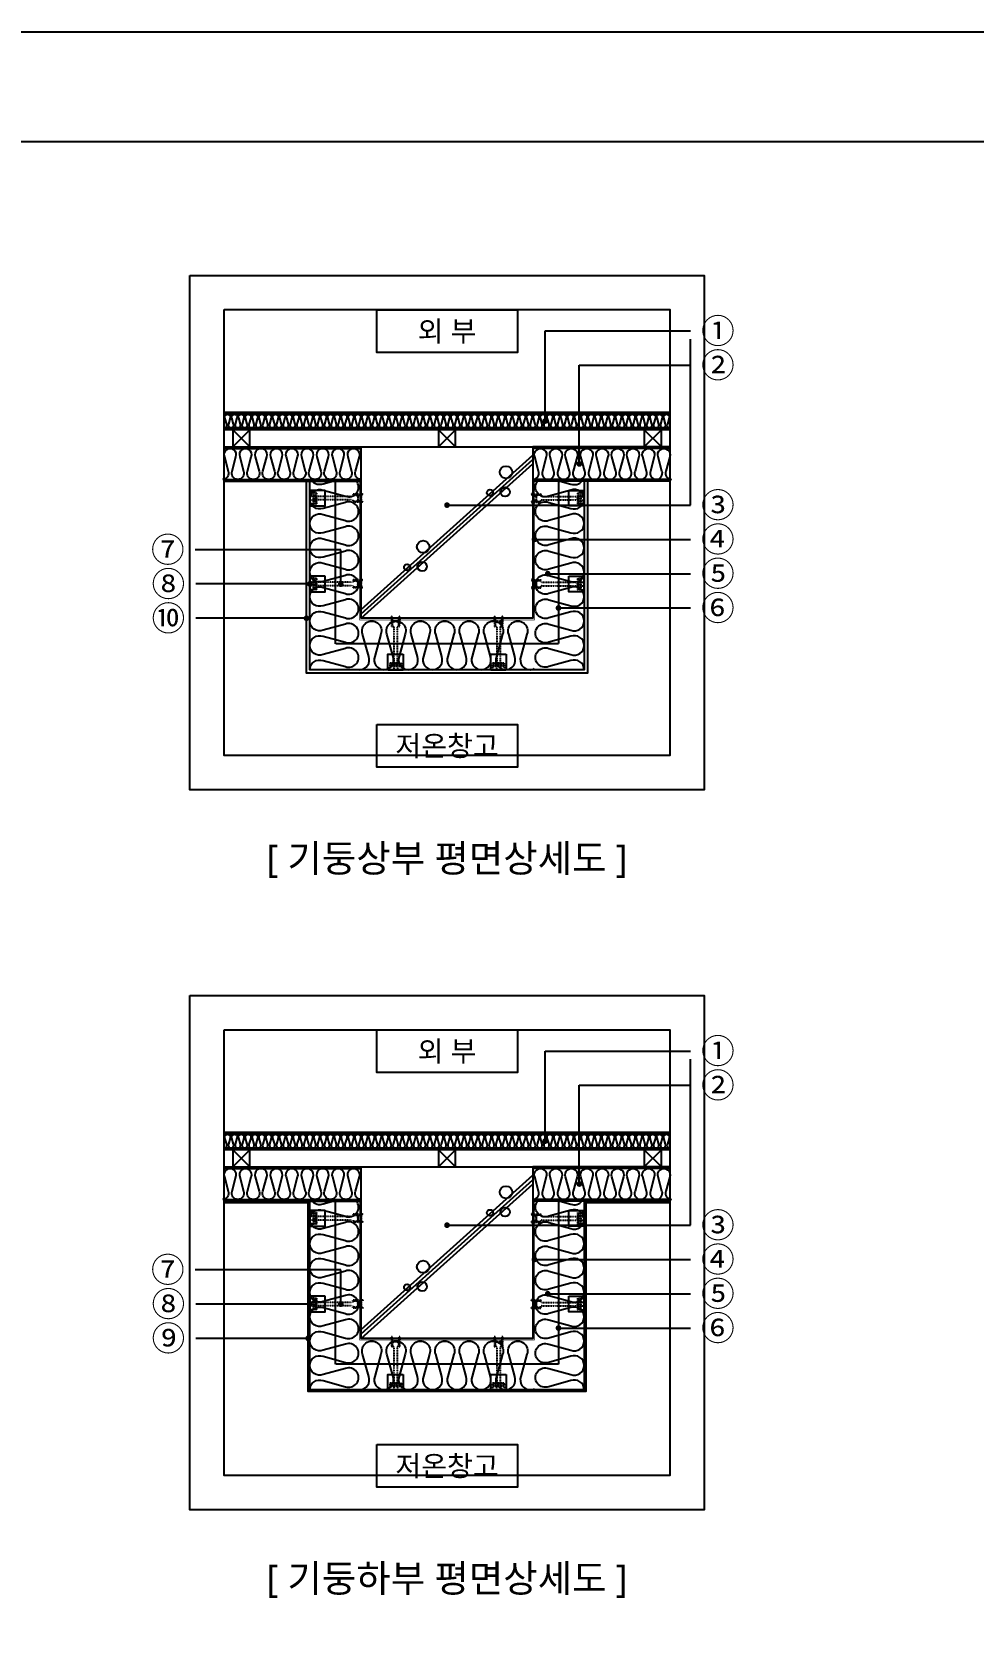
# Model space of a CAD drawing. Header units: millimetres. Extents: x 1008970 to 1091919, y 939088 to 948574.
# Drawn here: x 1079633 to 1082118, y 943494 to 947709 of the extents above; entities that cross this region are included whole.
import ezdxf
from ezdxf.enums import TextEntityAlignment as Align

# ---------------------------------------------------------------- set-up
doc = ezdxf.new("R2010")
doc.units = ezdxf.units.MM
doc.header["$LTSCALE"] = 5
doc.header["$MEASUREMENT"] = 0
doc.linetypes.add('HIDDEN', pattern=[0.375, 0.25, -0.125])
doc.linetypes.add('JIS_02_0.7', pattern=[1.35, 0.75, -0.6])
doc.layers.get('0').update_dxf_attribs({"linetype": 'CONTINUOUS'})
doc.layers.get('Defpoints').update_dxf_attribs({"color": 153, "linetype": 'CONTINUOUS'})
for name, color, linetype in [('0612_ACL WALL', 4, 'CONTINUOUS'), ('5TXT', 7, 'CONTINUOUS'), ('AA-AXIS-DIM7', 7, 'CONTINUOUS'), ('CON', 2, 'CONTINUOUS'), ('conc', 2, 'CONTINUOUS'), ('FIN', 5, 'CONTINUOUS'), ('HATCH', 9, 'CONTINUOUS'), ('TEXT', 7, 'CONTINUOUS'), ('WALL3', 3, 'CONTINUOUS'), ('단열재', 11, 'CONTINUOUS'), ('볼트', 253, 'JIS_02_0.7')]:
    doc.layers.add(name, color=color, linetype=linetype)
doc.styles.add('MG', font='malgun.ttf')
doc.styles.add('맑은고딕', font='malgun.ttf')
doc.styles.add('한글', font='malgun.ttf')
doc.dimstyles.new('DIM_5', dxfattribs={"dimscale": 5, "dimtxt": 3, "dimasz": 1, "dimexe": 2, "dimexo": 2, "dimgap": 1, "dimtad": 1, "dimdec": 0, "dimzin": 0, "dimdsep": 46, "dimtxsty": 'MG', "dimblk1": 'DIMDOT', "dimblk2": 'DIMDOT', "dimsah": 1, "dimcen": 0.09, "dimdle": 2, "dimclrd": 7, "dimclre": 7, "dimclrt": 3, "dimadec": 0, "dimazin": 0, "dimtfac": 1, "dimtdec": 0, "dimtix": 1, "dimtmove": 2, "dimatfit": 3, "dimldrblk": 'DIMDOT', "dimfxl": 2, "dimtolj": 1, "dimtzin": 0, "dimarcsym": 0})

# ---------------------------------------------------------------- blocks, each defined once
blk = doc.blocks.new('zw$8367')
blk.add_line((1287, 5), (1287, 369))
blk.add_lwpolyline([(913, 374), (1287, 374), (1287, 0), (913, 0)], close=True)
at = {"layer": '볼트'}
for p, q in [((16, 292), (121, 284)), ((16, 268), (235, 268)), ((16, 106), (235, 106)), ((16, 82), (121, 90)), ((40, 243), (40, 131)), ((121, 284), (235, 284)), ((121, 203), (121, 171)), ((121, 90), (235, 90)), ((186, 106), (235, 106)), ((261, 228), (1125, 228)), ((261, 146), (1125, 146)), ((1125, 321), (1125, 53)), ((1125, 236), (1206, 236)), ((1125, 146), (1125, 228)), ((1125, 138), (1206, 138)), ((1133, 329), (1279, 329)), ((1133, 45), (1279, 45)), ((1141, 329), (1141, 45)), ((1157, 329), (1157, 45)), ((1173, 329), (1173, 45)), ((1190, 329), (1190, 45)), ((1206, 329), (1206, 45)), ((1206, 232), (1279, 232)), ((1206, 142), (1279, 142)), ((1287, 321), (1287, 240)), ((1287, 134), (1287, 53))]:
    blk.add_line(p, q, dxfattribs=at)
for centre, radius, start, end in [((16, 276), 16.2, 90, 165.5225), ((16, 284), 16.2, 194.4775, 270), ((16, 90), 16.2, 90, 165.5225), ((16, 98), 16.2, 194.4775, 270), ((64, 243), 24.3, 78.463, 180), ((64, 131), 24.3, 180, 281.537), ((56, 203), 64.9, 0, 78.463), ((56, 171), 64.9, 281.537, 0), ((186, 203), 64.9, 33.0557, 180), ((186, 171), 64.9, 180, 326.9443), ((235, 276), 8.11, 0, 90), ((235, 276), 8.11, 270, 0), ((235, 98), 8.11, 0, 90), ((235, 98), 8.11, 270, 0), ((261, 252), 24.3, 213.0557, 270), ((261, 122), 24.3, 90, 146.9443), ((1133, 321), 8.11, 90, 180), ((1133, 53), 8.11, 180, 270), ((1279, 321), 8.11, 0, 90), ((1279, 240), 8.11, 270, 0), ((1279, 134), 8.11, 0, 90), ((1279, 53), 8.11, 270, 0)]:
    blk.add_arc(centre, radius, start, end, dxfattribs=at)
blk = doc.blocks.new('DIMDOT')
at = {"linetype": 'Continuous'}
blk.add_line((-2, 0), (2, 0), dxfattribs=at)
for radius in [0.5, 0.25]:
    blk.add_circle((0, 0), radius, dxfattribs=at)

msp = doc.modelspace()

# ---------------------------------------------------------------- linework, layer by layer
for points in [[(1090336.528, 939179.201), (1076464.794, 939179.201), (1076464.794, 947708.687), (1090336.528, 947708.687)], [(1080542.991, 946974.557), (1080914.466, 946974.557), (1080914.466, 946862.077), (1080542.991, 946862.077)], [(1080542.991, 945879.646), (1080914.466, 945879.646), (1080914.466, 945767.166), (1080542.991, 945767.166)], [(1080542.991, 945073.079), (1080914.466, 945073.079), (1080914.466, 944960.599), (1080542.991, 944960.599)], [(1080542.991, 943978.169), (1080914.466, 943978.169), (1080914.466, 943865.688), (1080542.991, 943865.688)]]:
    msp.add_lwpolyline(points, close=True)
at = {"color": 6, "const_width": 1.811}
for points in [[(1080959.622, 946522.527), (1080959.622, 946155.813), (1080497.835, 946155.813), (1080497.835, 946522.527)], [(1080959.622, 944621.049), (1080959.622, 944254.336), (1080497.835, 944254.336), (1080497.835, 944621.049)]]:
    msp.add_lwpolyline(points, dxfattribs=at)
at = {"layer": '0612_ACL WALL', "linetype": 'ByBlock'}
for p, q in [((1081317.281, 946703.62), (1080140.176, 946703.62)), ((1081317.281, 946699.093), (1080140.176, 946699.093)), ((1081317.281, 946662.874), (1080140.176, 946662.874)), ((1081317.281, 946658.347), (1080140.176, 946658.347)), ((1080140.176, 946613.074), (1080502.362, 946613.074)), ((1080140.176, 946608.546), (1080502.362, 946608.546)), ((1081317.281, 946613.074), (1080955.095, 946613.074)), ((1081317.281, 946608.546), (1080955.095, 946608.546)), ((1080140.176, 946527.054), (1080502.362, 946527.054)), ((1080140.176, 946522.527), (1080502.362, 946522.527)), ((1081317.281, 946527.054), (1080955.095, 946527.054)), ((1081317.281, 946522.527), (1080955.095, 946522.527)), ((1081317.281, 944802.142), (1080140.176, 944802.142)), ((1081317.281, 944797.615), (1080140.176, 944797.615)), ((1081317.281, 944761.396), (1080140.176, 944761.396)), ((1081317.281, 944756.869), (1080140.176, 944756.869)), ((1080140.176, 944711.596), (1080502.362, 944711.596)), ((1080140.176, 944707.068), (1080502.362, 944707.068)), ((1081317.281, 944711.596), (1080955.095, 944711.596)), ((1081317.281, 944707.068), (1080955.095, 944707.068)), ((1080140.176, 944625.576), (1080502.362, 944625.576)), ((1080140.176, 944621.049), (1080502.362, 944621.049)), ((1081317.281, 944625.576), (1080955.095, 944625.576)), ((1081317.281, 944621.049), (1080955.095, 944621.049))]:
    msp.add_line(p, q, dxfattribs=at)
at = {"layer": '5TXT'}
msp.add_line((1076464.794, 947418.938), (1090336.528, 947418.938), dxfattribs=at)
at = {"layer": 'CON', "ltscale": 5}
for points in [[(1080502.362, 946613.074), (1080955.095, 946613.074), (1080955.095, 946160.341), (1080502.362, 946160.341)], [(1080502.362, 944711.596), (1080955.095, 944711.596), (1080955.095, 944258.863), (1080502.362, 944258.863)]]:
    msp.add_lwpolyline(points, close=True, dxfattribs=at)
at = {"layer": 'conc', "color": 3}
for p, q in [((1080208.086, 946658.347), (1080162.813, 946613.074)), ((1080162.813, 946658.347), (1080208.086, 946613.074)), ((1080751.365, 946658.347), (1080706.092, 946613.074)), ((1080706.092, 946658.347), (1080751.365, 946613.074)), ((1081294.645, 946658.347), (1081249.371, 946613.074)), ((1081249.371, 946658.347), (1081294.645, 946613.074)), ((1080208.086, 944756.869), (1080162.813, 944711.596)), ((1080162.813, 944756.869), (1080208.086, 944711.596)), ((1080751.365, 944756.869), (1080706.092, 944711.596)), ((1080706.092, 944756.869), (1080751.365, 944711.596)), ((1081294.645, 944756.869), (1081249.371, 944711.596)), ((1081249.371, 944756.869), (1081294.645, 944711.596))]:
    msp.add_line(p, q, dxfattribs=at)
for points in [[(1080162.813, 946658.347), (1080162.813, 946613.074), (1080208.086, 946613.074), (1080208.086, 946658.347)], [(1080706.092, 946658.347), (1080706.092, 946613.074), (1080751.365, 946613.074), (1080751.365, 946658.347)], [(1081249.371, 946658.347), (1081249.371, 946613.074), (1081294.645, 946613.074), (1081294.645, 946658.347)], [(1080162.813, 944756.869), (1080162.813, 944711.596), (1080208.086, 944711.596), (1080208.086, 944756.869)], [(1080706.092, 944756.869), (1080706.092, 944711.596), (1080751.365, 944711.596), (1080751.365, 944756.869)], [(1081249.371, 944756.869), (1081249.371, 944711.596), (1081294.645, 944711.596), (1081294.645, 944756.869)]]:
    msp.add_lwpolyline(points, close=True, dxfattribs=at)
at = {"layer": 'Defpoints'}
for p, q in [((1081371.609, 946459.148), (1081371.609, 946897.163)), ((1081317.281, 946703.62), (1080140.176, 946703.62)), ((1081371.609, 944557.67), (1081371.609, 944995.685)), ((1081317.281, 944802.142), (1080140.176, 944802.142))]:
    msp.add_line(p, q, dxfattribs=at)
at = {"layer": 'Defpoints', "color": 139}
for points in [[(1080049.629, 947065.806), (1081407.828, 947065.806), (1081407.828, 945707.608), (1080049.629, 945707.608)], [(1080140.176, 946975.26), (1081317.281, 946975.26), (1081317.281, 945798.154), (1080140.176, 945798.154)], [(1080049.629, 945164.329), (1081407.828, 945164.329), (1081407.828, 943806.13), (1080049.629, 943806.13)], [(1080140.176, 945073.782), (1081317.281, 945073.782), (1081317.281, 943896.677), (1080140.176, 943896.677)]]:
    msp.add_lwpolyline(points, close=True, dxfattribs=at)
at = {"layer": 'FIN'}
msp.add_lwpolyline([(1081099.97, 946522.527), (1081099.97, 946015.466), (1080357.488, 946015.466), (1080357.488, 946522.527)], dxfattribs=at)
at = {"layer": 'HATCH'}
for p, q in [((1080502.362, 946183.39), (1080955.095, 946590.85)), ((1080502.362, 946171.865), (1080955.095, 946579.325)), ((1080502.362, 946160.341), (1080955.095, 946567.8)), ((1080502.362, 944281.912), (1080955.095, 944689.372)), ((1080502.362, 944270.388), (1080955.095, 944677.847)), ((1080502.362, 944258.863), (1080955.095, 944666.322))]:
    msp.add_line(p, q, dxfattribs=at)
for centre, radius in [((1080884.488, 946546.072), 16.298), ((1080842.05, 946491.833), 8.149), ((1080882.039, 946493.872), 12.224), ((1080665.77, 946349.226), 16.298), ((1080623.332, 946294.986), 8.149), ((1080663.321, 946297.026), 12.224), ((1080884.488, 944644.594), 16.298), ((1080842.05, 944590.355), 8.149), ((1080882.039, 944592.394), 12.224), ((1080665.77, 944447.748), 16.298), ((1080623.332, 944393.509), 8.149), ((1080663.321, 944395.548), 12.224)]:
    msp.add_circle(centre, radius, dxfattribs=at)
at = {"layer": 'WALL3', "linetype": 'HIDDEN'}
for points in [[(1081023.005, 946522.527), (1081023.005, 946092.431), (1080434.452, 946092.431), (1080434.452, 946522.527)], [(1081023.005, 944621.049), (1081023.005, 944190.953), (1080434.452, 944190.953), (1080434.452, 944621.049)]]:
    msp.add_lwpolyline(points, dxfattribs=at)
at = {"layer": 'WALL3'}
msp.add_lwpolyline([(1081317.281, 944616.522), (1081095.442, 944616.522), (1081095.442, 944118.516), (1080362.015, 944118.516), (1080362.015, 944616.522), (1080140.176, 944616.522)], dxfattribs=at)
at = {"layer": '단열재'}
for p, q in [((1080366.542, 946522.527), (1080140.176, 946522.527)), ((1080140.176, 946522.527), (1080366.542, 946522.527)), ((1081317.281, 946522.527), (1081090.915, 946522.527)), ((1080366.542, 944621.049), (1080140.176, 944621.049)), ((1080140.176, 944621.049), (1080366.542, 944621.049)), ((1081317.281, 944621.049), (1081090.915, 944621.049))]:
    msp.add_line(p, q, dxfattribs=at)
at = {"layer": '단열재', "color": 9}
for points in [[(1080140.176, 946662.874, 0.52485566), (1080146.949, 946672.689), (1080142.458, 946689.278, -1.44919786), (1080156.004, 946689.278), (1080151.512, 946672.689, 0.52485566), (1080158.285, 946662.874, 0.52485566), (1080165.058, 946672.689), (1080160.567, 946689.278, -1.44919786), (1080174.113, 946689.278), (1080169.622, 946672.689, 0.52485566), (1080176.395, 946662.874, 0.52485566), (1080183.168, 946672.689), (1080178.676, 946689.278, -1.44919786), (1080192.222, 946689.278), (1080187.731, 946672.689, 0.52485566), (1080194.504, 946662.874, 0.52485566), (1080201.277, 946672.689), (1080196.786, 946689.278, -1.44919786), (1080210.332, 946689.278), (1080205.84, 946672.689, 0.52485566), (1080212.613, 946662.874, 0.52485566), (1080219.386, 946672.689), (1080214.895, 946689.278, -1.44919786), (1080228.441, 946689.278), (1080223.95, 946672.689, 0.52485566), (1080230.723, 946662.874, 0.52485566), (1080237.496, 946672.689), (1080233.004, 946689.278, -1.44919786), (1080246.55, 946689.278), (1080242.059, 946672.689, 0.52485566), (1080248.832, 946662.874, 0.52485566), (1080255.605, 946672.689), (1080251.114, 946689.278, -1.44919786), (1080264.659, 946689.278), (1080260.168, 946672.689, 0.52485566), (1080266.941, 946662.874, 0.52485566), (1080273.714, 946672.689), (1080269.223, 946689.278, -1.44919786), (1080282.769, 946689.278), (1080278.278, 946672.689, 0.52485566), (1080285.051, 946662.874, 0.52485566), (1080291.823, 946672.689), (1080287.332, 946689.278, -1.44919786), (1080300.878, 946689.278), (1080296.387, 946672.689, 0.52485566), (1080303.16, 946662.874, 0.52485566), (1080309.933, 946672.689), (1080305.442, 946689.278, -1.44919786), (1080318.987, 946689.278), (1080314.496, 946672.689, 0.52485566), (1080321.269, 946662.874, 0.52485566), (1080328.042, 946672.689), (1080323.551, 946689.278, -1.44919786), (1080337.097, 946689.278), (1080332.606, 946672.689, 0.52485566), (1080339.378, 946662.874, 0.52485566), (1080346.151, 946672.689), (1080341.66, 946689.278, -1.44919786), (1080355.206, 946689.278), (1080350.715, 946672.689, 0.52485566), (1080357.488, 946662.874, 0.52485566), (1080364.261, 946672.689), (1080359.77, 946689.278, -1.44919786), (1080373.315, 946689.278), (1080368.824, 946672.689, 0.52485566), (1080375.597, 946662.874, 0.52485566), (1080382.37, 946672.689), (1080377.879, 946689.278, -1.44919786), (1080391.425, 946689.278), (1080386.934, 946672.689, 0.52485566), (1080393.706, 946662.874, 0.52485566), (1080400.479, 946672.689), (1080395.988, 946689.278, -1.44919786), (1080409.534, 946689.278), (1080405.043, 946672.689, 0.52485566), (1080411.816, 946662.874, 0.52485566), (1080418.589, 946672.689), (1080414.098, 946689.278, -1.44919786), (1080427.643, 946689.278), (1080423.152, 946672.689, 0.52485566), (1080429.925, 946662.874, 0.52485566), (1080436.698, 946672.689), (1080432.207, 946689.278, -1.44919786), (1080445.753, 946689.278), (1080441.261, 946672.689, 0.52485566), (1080448.034, 946662.874, 0.52485566), (1080454.807, 946672.689), (1080450.316, 946689.278, -1.44919786), (1080463.862, 946689.278), (1080459.371, 946672.689, 0.52485566), (1080466.144, 946662.874, 0.52485566), (1080472.917, 946672.689), (1080468.425, 946689.278, -1.44919786), (1080481.971, 946689.278), (1080477.48, 946672.689, 0.52485566), (1080484.253, 946662.874, 0.52485566), (1080491.026, 946672.689), (1080486.535, 946689.278, -1.44919786), (1080500.081, 946689.278), (1080495.589, 946672.689, 0.52485566), (1080502.362, 946662.874, 0.52485566), (1080509.135, 946672.689), (1080504.644, 946689.278, -1.44919786), (1080518.19, 946689.278), (1080513.699, 946672.689, 0.52485566), (1080520.472, 946662.874, 0.52485566), (1080527.245, 946672.689), (1080522.753, 946689.278, -1.44919786), (1080536.299, 946689.278), (1080531.808, 946672.689, 0.52485566), (1080538.581, 946662.874, 0.52485566), (1080545.354, 946672.689), (1080540.863, 946689.278, -1.44919786), (1080554.408, 946689.278), (1080549.917, 946672.689, 0.52485566), (1080556.69, 946662.874, 0.52485566), (1080563.463, 946672.689), (1080558.972, 946689.278, -1.44919786), (1080572.518, 946689.278), (1080568.027, 946672.689, 0.52485566), (1080574.8, 946662.874, 0.52485566), (1080581.572, 946672.689), (1080577.081, 946689.278, -1.44919786), (1080590.627, 946689.278), (1080586.136, 946672.689, 0.52485566), (1080592.909, 946662.874, 0.52485566), (1080599.682, 946672.689), (1080595.191, 946689.278, -1.44919786), (1080608.736, 946689.278), (1080604.245, 946672.689, 0.52485566), (1080611.018, 946662.874, 0.52485566), (1080617.791, 946672.689), (1080613.3, 946689.278, -1.44919786), (1080626.846, 946689.278), (1080622.355, 946672.689, 0.52485566), (1080629.128, 946662.874, 0.52485566), (1080635.9, 946672.689), (1080631.409, 946689.278, -1.44919786), (1080644.955, 946689.278), (1080640.464, 946672.689, 0.52485566), (1080647.237, 946662.874, 0.52485566), (1080654.01, 946672.689), (1080649.519, 946689.278, -1.44919786), (1080663.064, 946689.278), (1080658.573, 946672.689, 0.52485566), (1080665.346, 946662.874, 0.52485566), (1080672.119, 946672.689), (1080667.628, 946689.278, -1.44919786), (1080681.174, 946689.278), (1080676.683, 946672.689, 0.52485566), (1080683.455, 946662.874, 0.52485566), (1080690.228, 946672.689), (1080685.737, 946689.278, -1.44919786), (1080699.283, 946689.278), (1080694.792, 946672.689, 0.52485566), (1080701.565, 946662.874, 0.52485566), (1080708.338, 946672.689), (1080703.847, 946689.278, -1.44919786), (1080717.392, 946689.278), (1080712.901, 946672.689, 0.52485566), (1080719.674, 946662.874, 0.52485566), (1080726.447, 946672.689), (1080721.956, 946689.278, -1.44919786), (1080735.502, 946689.278), (1080731.01, 946672.689, 0.52485566), (1080737.783, 946662.874, 0.52485566), (1080744.556, 946672.689), (1080740.065, 946689.278, -1.44919786), (1080753.611, 946689.278), (1080749.12, 946672.689, 0.52485566), (1080755.893, 946662.874, 0.52485566), (1080762.666, 946672.689), (1080758.174, 946689.278, -1.44919786), (1080771.72, 946689.278), (1080767.229, 946672.689, 0.52485566), (1080774.002, 946662.874, 0.52485566), (1080780.775, 946672.689), (1080776.284, 946689.278, -1.44919786), (1080789.83, 946689.278), (1080785.338, 946672.689, 0.52485566), (1080792.111, 946662.874, 0.52485566), (1080798.884, 946672.689), (1080794.393, 946689.278, -1.44919786), (1080807.939, 946689.278), (1080803.448, 946672.689, 0.52485566), (1080810.221, 946662.874, 0.52485566), (1080816.994, 946672.689), (1080812.502, 946689.278, -1.44919786), (1080826.048, 946689.278), (1080821.557, 946672.689, 0.52485566), (1080828.33, 946662.874, 0.52485566), (1080835.103, 946672.689), (1080830.612, 946689.278, -1.44919786), (1080844.157, 946689.278), (1080839.666, 946672.689, 0.52485566), (1080846.439, 946662.874, 0.52485566), (1080853.212, 946672.689), (1080848.721, 946689.278, -1.44919786), (1080862.267, 946689.278), (1080857.776, 946672.689, 0.52485566), (1080864.549, 946662.874, 0.52485566), (1080871.321, 946672.689), (1080866.83, 946689.278, -1.44919786), (1080880.376, 946689.278), (1080875.885, 946672.689, 0.52485566), (1080882.658, 946662.874, 0.52485566), (1080889.431, 946672.689), (1080884.94, 946689.278, -1.44919786), (1080898.485, 946689.278), (1080893.994, 946672.689, 0.52485566), (1080900.767, 946662.874, 0.52485566), (1080907.54, 946672.689), (1080903.049, 946689.278, -1.44919786), (1080916.595, 946689.278), (1080912.104, 946672.689, 0.52485566), (1080918.877, 946662.874, 0.52485566), (1080925.649, 946672.689), (1080921.158, 946689.278, -1.44919786), (1080934.704, 946689.278), (1080930.213, 946672.689, 0.52485566), (1080936.986, 946662.874, 0.52485566), (1080943.759, 946672.689), (1080939.268, 946689.278, -1.44919786), (1080952.813, 946689.278), (1080948.322, 946672.689, 0.52485566), (1080955.095, 946662.874, 0.52485566), (1080961.868, 946672.689), (1080957.377, 946689.278, -1.44919786), (1080970.923, 946689.278), (1080966.432, 946672.689, 0.52485566), (1080973.204, 946662.874, 0.52485566), (1080979.977, 946672.689), (1080975.486, 946689.278, -1.44919786), (1080989.032, 946689.278), (1080984.541, 946672.689, 0.52485566), (1080991.314, 946662.874, 0.52485566), (1080998.087, 946672.689), (1080993.596, 946689.278, -1.44919786), (1081007.141, 946689.278), (1081002.65, 946672.689, 0.52485566), (1081009.423, 946662.874, 0.52485566), (1081016.196, 946672.689), (1081011.705, 946689.278, -1.44919786), (1081025.251, 946689.278), (1081020.76, 946672.689, 0.52485566), (1081027.532, 946662.874, 0.52485566), (1081034.305, 946672.689), (1081029.814, 946689.278, -1.44919786), (1081043.36, 946689.278), (1081038.869, 946672.689, 0.52485566), (1081045.642, 946662.874, 0.52485566), (1081052.415, 946672.689), (1081047.923, 946689.278, -1.44919786), (1081061.469, 946689.278), (1081056.978, 946672.689, 0.52485566), (1081063.751, 946662.874, 0.52485566), (1081070.524, 946672.689), (1081066.033, 946689.278, -1.44919786), (1081079.579, 946689.278), (1081075.087, 946672.689, 0.52485566), (1081081.86, 946662.874, 0.52485566), (1081088.633, 946672.689), (1081084.142, 946689.278, -1.44919786), (1081097.688, 946689.278), (1081093.197, 946672.689, 0.52485566), (1081099.97, 946662.874, 0.52485566), (1081106.743, 946672.689), (1081102.251, 946689.278, -1.44919786), (1081115.797, 946689.278), (1081111.306, 946672.689, 0.52485566), (1081118.079, 946662.874, 0.52485566), (1081124.852, 946672.689), (1081120.361, 946689.278, -1.44919786), (1081133.906, 946689.278), (1081129.415, 946672.689, 0.52485566), (1081136.188, 946662.874, 0.52485566), (1081142.961, 946672.689), (1081138.47, 946689.278, -1.44919786), (1081152.016, 946689.278), (1081147.525, 946672.689, 0.52485566), (1081154.298, 946662.874, 0.52485566), (1081161.07, 946672.689), (1081156.579, 946689.278, -1.44919786), (1081170.125, 946689.278), (1081165.634, 946672.689, 0.52485566), (1081172.407, 946662.874, 0.52485566), (1081179.18, 946672.689), (1081174.689, 946689.278, -1.44919786), (1081188.234, 946689.278), (1081183.743, 946672.689, 0.52485566), (1081190.516, 946662.874, 0.52485566), (1081197.289, 946672.689), (1081192.798, 946689.278, -1.44919786), (1081206.344, 946689.278), (1081201.853, 946672.689, 0.52485566), (1081208.626, 946662.874, 0.52485566), (1081215.398, 946672.689), (1081210.907, 946689.278, -1.44919786), (1081224.453, 946689.278), (1081219.962, 946672.689, 0.52485566), (1081226.735, 946662.874, 0.52485566), (1081233.508, 946672.689), (1081229.017, 946689.278, -1.44919786), (1081242.562, 946689.278), (1081238.071, 946672.689, 0.52485566), (1081244.844, 946662.874, 0.52485566), (1081251.617, 946672.689), (1081247.126, 946689.278, -1.44919786), (1081260.672, 946689.278), (1081256.181, 946672.689, 0.52485566), (1081262.953, 946662.874, 0.52485566), (1081269.726, 946672.689), (1081265.235, 946689.278, -1.44919786), (1081278.781, 946689.278), (1081274.29, 946672.689, 0.52485566), (1081281.063, 946662.874, 0.52485566), (1081287.836, 946672.689), (1081283.345, 946689.278, -1.44919786), (1081296.89, 946689.278), (1081292.399, 946672.689, 0.52485566), (1081299.172, 946662.874, 0.52485566), (1081305.945, 946672.689), (1081301.454, 946689.278, -1.44919786), (1081315, 946689.278), (1081310.509, 946672.689, 0.52485566), (1081317.281, 946662.874)], [(1080502.362, 946527.054, -0.52485566), (1080487.123, 946549.139), (1080497.228, 946586.462, 1.44919786), (1080466.75, 946586.462), (1080476.855, 946549.139, -0.52485566), (1080461.616, 946527.054, -0.52485566), (1080446.377, 946549.139), (1080456.482, 946586.462, 1.44919786), (1080426.004, 946586.462), (1080436.109, 946549.139, -0.52485566), (1080420.87, 946527.054, -0.52485566), (1080405.631, 946549.139), (1080415.736, 946586.462, 1.44919786), (1080385.258, 946586.462), (1080395.363, 946549.139, -0.52485566), (1080380.124, 946527.054, -0.52485566), (1080364.885, 946549.139), (1080374.99, 946586.462, 1.44919786), (1080344.512, 946586.462), (1080354.617, 946549.139, -0.52485566), (1080339.378, 946527.054, -0.52485566), (1080324.14, 946549.139), (1080334.245, 946586.462, 1.44919786), (1080303.767, 946586.462), (1080313.872, 946549.139, -0.52485566), (1080298.633, 946527.054, -0.52485566), (1080283.394, 946549.139), (1080293.499, 946586.462, 1.44919786), (1080263.021, 946586.462), (1080273.126, 946549.139, -0.52485566), (1080257.887, 946527.054, -0.52485566), (1080242.648, 946549.139), (1080252.753, 946586.462, 1.44919786), (1080222.275, 946586.462), (1080232.38, 946549.139, -0.52485566), (1080217.141, 946527.054, -0.52485566), (1080201.902, 946549.139), (1080212.007, 946586.462, 1.44919786), (1080181.529, 946586.462), (1080191.634, 946549.139, -0.52485566), (1080176.395, 946527.054, -0.52485566), (1080161.156, 946549.139), (1080171.261, 946586.462, 1.44919786), (1080140.783, 946586.462), (1080150.888, 946549.139, -0.52485566), (1080135.649, 946527.054)], [(1080955.095, 946527.054, 0.52485566), (1080970.334, 946549.139), (1080960.229, 946586.462, -1.44919786), (1080990.707, 946586.462), (1080980.602, 946549.139, 0.52485566), (1080995.841, 946527.054, 0.52485566), (1081011.08, 946549.139), (1081000.975, 946586.462, -1.44919786), (1081031.453, 946586.462), (1081021.348, 946549.139, 0.52485566), (1081036.587, 946527.054, 0.52485566), (1081051.826, 946549.139), (1081041.721, 946586.462, -1.44919786), (1081072.199, 946586.462), (1081062.094, 946549.139, 0.52485566), (1081077.333, 946527.054, 0.52485566), (1081092.572, 946549.139), (1081082.467, 946586.462, -1.44919786), (1081112.945, 946586.462), (1081102.84, 946549.139, 0.52485566), (1081118.079, 946527.054, 0.52485566), (1081133.318, 946549.139), (1081123.213, 946586.462, -1.44919786), (1081153.691, 946586.462), (1081143.586, 946549.139, 0.52485566), (1081158.825, 946527.054, 0.52485566), (1081174.064, 946549.139), (1081163.959, 946586.462, -1.44919786), (1081194.437, 946586.462), (1081184.332, 946549.139, 0.52485566), (1081199.571, 946527.054, 0.52485566), (1081214.81, 946549.139), (1081204.705, 946586.462, -1.44919786), (1081235.183, 946586.462), (1081225.078, 946549.139, 0.52485566), (1081240.317, 946527.054, 0.52485566), (1081255.556, 946549.139), (1081245.451, 946586.462, -1.44919786), (1081275.929, 946586.462), (1081265.824, 946549.139, 0.52485566), (1081281.063, 946527.054, 0.52485566), (1081296.302, 946549.139), (1081286.197, 946586.462, -1.44919786), (1081316.675, 946586.462), (1081306.57, 946549.139, 0.52485566), (1081321.809, 946527.054)], [(1080140.176, 944761.396, 0.52485566), (1080146.949, 944771.212), (1080142.458, 944787.8, -1.44919786), (1080156.004, 944787.8), (1080151.512, 944771.212, 0.52485566), (1080158.285, 944761.396, 0.52485566), (1080165.058, 944771.212), (1080160.567, 944787.8, -1.44919786), (1080174.113, 944787.8), (1080169.622, 944771.212, 0.52485566), (1080176.395, 944761.396, 0.52485566), (1080183.168, 944771.212), (1080178.676, 944787.8, -1.44919786), (1080192.222, 944787.8), (1080187.731, 944771.212, 0.52485566), (1080194.504, 944761.396, 0.52485566), (1080201.277, 944771.212), (1080196.786, 944787.8, -1.44919786), (1080210.332, 944787.8), (1080205.84, 944771.212, 0.52485566), (1080212.613, 944761.396, 0.52485566), (1080219.386, 944771.212), (1080214.895, 944787.8, -1.44919786), (1080228.441, 944787.8), (1080223.95, 944771.212, 0.52485566), (1080230.723, 944761.396, 0.52485566), (1080237.496, 944771.212), (1080233.004, 944787.8, -1.44919786), (1080246.55, 944787.8), (1080242.059, 944771.212, 0.52485566), (1080248.832, 944761.396, 0.52485566), (1080255.605, 944771.212), (1080251.114, 944787.8, -1.44919786), (1080264.659, 944787.8), (1080260.168, 944771.212, 0.52485566), (1080266.941, 944761.396, 0.52485566), (1080273.714, 944771.212), (1080269.223, 944787.8, -1.44919786), (1080282.769, 944787.8), (1080278.278, 944771.212, 0.52485566), (1080285.051, 944761.396, 0.52485566), (1080291.823, 944771.212), (1080287.332, 944787.8, -1.44919786), (1080300.878, 944787.8), (1080296.387, 944771.212, 0.52485566), (1080303.16, 944761.396, 0.52485566), (1080309.933, 944771.212), (1080305.442, 944787.8, -1.44919786), (1080318.987, 944787.8), (1080314.496, 944771.212, 0.52485566), (1080321.269, 944761.396, 0.52485566), (1080328.042, 944771.212), (1080323.551, 944787.8, -1.44919786), (1080337.097, 944787.8), (1080332.606, 944771.212, 0.52485566), (1080339.378, 944761.396, 0.52485566), (1080346.151, 944771.212), (1080341.66, 944787.8, -1.44919786), (1080355.206, 944787.8), (1080350.715, 944771.212, 0.52485566), (1080357.488, 944761.396, 0.52485566), (1080364.261, 944771.212), (1080359.77, 944787.8, -1.44919786), (1080373.315, 944787.8), (1080368.824, 944771.212, 0.52485566), (1080375.597, 944761.396, 0.52485566), (1080382.37, 944771.212), (1080377.879, 944787.8, -1.44919786), (1080391.425, 944787.8), (1080386.934, 944771.212, 0.52485566), (1080393.706, 944761.396, 0.52485566), (1080400.479, 944771.212), (1080395.988, 944787.8, -1.44919786), (1080409.534, 944787.8), (1080405.043, 944771.212, 0.52485566), (1080411.816, 944761.396, 0.52485566), (1080418.589, 944771.212), (1080414.098, 944787.8, -1.44919786), (1080427.643, 944787.8), (1080423.152, 944771.212, 0.52485566), (1080429.925, 944761.396, 0.52485566), (1080436.698, 944771.212), (1080432.207, 944787.8, -1.44919786), (1080445.753, 944787.8), (1080441.261, 944771.212, 0.52485566), (1080448.034, 944761.396, 0.52485566), (1080454.807, 944771.212), (1080450.316, 944787.8, -1.44919786), (1080463.862, 944787.8), (1080459.371, 944771.212, 0.52485566), (1080466.144, 944761.396, 0.52485566), (1080472.917, 944771.212), (1080468.425, 944787.8, -1.44919786), (1080481.971, 944787.8), (1080477.48, 944771.212, 0.52485566), (1080484.253, 944761.396, 0.52485566), (1080491.026, 944771.212), (1080486.535, 944787.8, -1.44919786), (1080500.081, 944787.8), (1080495.589, 944771.212, 0.52485566), (1080502.362, 944761.396, 0.52485566), (1080509.135, 944771.212), (1080504.644, 944787.8, -1.44919786), (1080518.19, 944787.8), (1080513.699, 944771.212, 0.52485566), (1080520.472, 944761.396, 0.52485566), (1080527.245, 944771.212), (1080522.753, 944787.8, -1.44919786), (1080536.299, 944787.8), (1080531.808, 944771.212, 0.52485566), (1080538.581, 944761.396, 0.52485566), (1080545.354, 944771.212), (1080540.863, 944787.8, -1.44919786), (1080554.408, 944787.8), (1080549.917, 944771.212, 0.52485566), (1080556.69, 944761.396, 0.52485566), (1080563.463, 944771.212), (1080558.972, 944787.8, -1.44919786), (1080572.518, 944787.8), (1080568.027, 944771.212, 0.52485566), (1080574.8, 944761.396, 0.52485566), (1080581.572, 944771.212), (1080577.081, 944787.8, -1.44919786), (1080590.627, 944787.8), (1080586.136, 944771.212, 0.52485566), (1080592.909, 944761.396, 0.52485566), (1080599.682, 944771.212), (1080595.191, 944787.8, -1.44919786), (1080608.736, 944787.8), (1080604.245, 944771.212, 0.52485566), (1080611.018, 944761.396, 0.52485566), (1080617.791, 944771.212), (1080613.3, 944787.8, -1.44919786), (1080626.846, 944787.8), (1080622.355, 944771.212, 0.52485566), (1080629.128, 944761.396, 0.52485566), (1080635.9, 944771.212), (1080631.409, 944787.8, -1.44919786), (1080644.955, 944787.8), (1080640.464, 944771.212, 0.52485566), (1080647.237, 944761.396, 0.52485566), (1080654.01, 944771.212), (1080649.519, 944787.8, -1.44919786), (1080663.064, 944787.8), (1080658.573, 944771.212, 0.52485566), (1080665.346, 944761.396, 0.52485566), (1080672.119, 944771.212), (1080667.628, 944787.8, -1.44919786), (1080681.174, 944787.8), (1080676.683, 944771.212, 0.52485566), (1080683.455, 944761.396, 0.52485566), (1080690.228, 944771.212), (1080685.737, 944787.8, -1.44919786), (1080699.283, 944787.8), (1080694.792, 944771.212, 0.52485566), (1080701.565, 944761.396, 0.52485566), (1080708.338, 944771.212), (1080703.847, 944787.8, -1.44919786), (1080717.392, 944787.8), (1080712.901, 944771.212, 0.52485566), (1080719.674, 944761.396, 0.52485566), (1080726.447, 944771.212), (1080721.956, 944787.8, -1.44919786), (1080735.502, 944787.8), (1080731.01, 944771.212, 0.52485566), (1080737.783, 944761.396, 0.52485566), (1080744.556, 944771.212), (1080740.065, 944787.8, -1.44919786), (1080753.611, 944787.8), (1080749.12, 944771.212, 0.52485566), (1080755.893, 944761.396, 0.52485566), (1080762.666, 944771.212), (1080758.174, 944787.8, -1.44919786), (1080771.72, 944787.8), (1080767.229, 944771.212, 0.52485566), (1080774.002, 944761.396, 0.52485566), (1080780.775, 944771.212), (1080776.284, 944787.8, -1.44919786), (1080789.83, 944787.8), (1080785.338, 944771.212, 0.52485566), (1080792.111, 944761.396, 0.52485566), (1080798.884, 944771.212), (1080794.393, 944787.8, -1.44919786), (1080807.939, 944787.8), (1080803.448, 944771.212, 0.52485566), (1080810.221, 944761.396, 0.52485566), (1080816.994, 944771.212), (1080812.502, 944787.8, -1.44919786), (1080826.048, 944787.8), (1080821.557, 944771.212, 0.52485566), (1080828.33, 944761.396, 0.52485566), (1080835.103, 944771.212), (1080830.612, 944787.8, -1.44919786), (1080844.157, 944787.8), (1080839.666, 944771.212, 0.52485566), (1080846.439, 944761.396, 0.52485566), (1080853.212, 944771.212), (1080848.721, 944787.8, -1.44919786), (1080862.267, 944787.8), (1080857.776, 944771.212, 0.52485566), (1080864.549, 944761.396, 0.52485566), (1080871.321, 944771.212), (1080866.83, 944787.8, -1.44919786), (1080880.376, 944787.8), (1080875.885, 944771.212, 0.52485566), (1080882.658, 944761.396, 0.52485566), (1080889.431, 944771.212), (1080884.94, 944787.8, -1.44919786), (1080898.485, 944787.8), (1080893.994, 944771.212, 0.52485566), (1080900.767, 944761.396, 0.52485566), (1080907.54, 944771.212), (1080903.049, 944787.8, -1.44919786), (1080916.595, 944787.8), (1080912.104, 944771.212, 0.52485566), (1080918.877, 944761.396, 0.52485566), (1080925.649, 944771.212), (1080921.158, 944787.8, -1.44919786), (1080934.704, 944787.8), (1080930.213, 944771.212, 0.52485566), (1080936.986, 944761.396, 0.52485566), (1080943.759, 944771.212), (1080939.268, 944787.8, -1.44919786), (1080952.813, 944787.8), (1080948.322, 944771.212, 0.52485566), (1080955.095, 944761.396, 0.52485566), (1080961.868, 944771.212), (1080957.377, 944787.8, -1.44919786), (1080970.923, 944787.8), (1080966.432, 944771.212, 0.52485566), (1080973.204, 944761.396, 0.52485566), (1080979.977, 944771.212), (1080975.486, 944787.8, -1.44919786), (1080989.032, 944787.8), (1080984.541, 944771.212, 0.52485566), (1080991.314, 944761.396, 0.52485566), (1080998.087, 944771.212), (1080993.596, 944787.8, -1.44919786), (1081007.141, 944787.8), (1081002.65, 944771.212, 0.52485566), (1081009.423, 944761.396, 0.52485566), (1081016.196, 944771.212), (1081011.705, 944787.8, -1.44919786), (1081025.251, 944787.8), (1081020.76, 944771.212, 0.52485566), (1081027.532, 944761.396, 0.52485566), (1081034.305, 944771.212), (1081029.814, 944787.8, -1.44919786), (1081043.36, 944787.8), (1081038.869, 944771.212, 0.52485566), (1081045.642, 944761.396, 0.52485566), (1081052.415, 944771.212), (1081047.923, 944787.8, -1.44919786), (1081061.469, 944787.8), (1081056.978, 944771.212, 0.52485566), (1081063.751, 944761.396, 0.52485566), (1081070.524, 944771.212), (1081066.033, 944787.8, -1.44919786), (1081079.579, 944787.8), (1081075.087, 944771.212, 0.52485566), (1081081.86, 944761.396, 0.52485566), (1081088.633, 944771.212), (1081084.142, 944787.8, -1.44919786), (1081097.688, 944787.8), (1081093.197, 944771.212, 0.52485566), (1081099.97, 944761.396, 0.52485566), (1081106.743, 944771.212), (1081102.251, 944787.8, -1.44919786), (1081115.797, 944787.8), (1081111.306, 944771.212, 0.52485566), (1081118.079, 944761.396, 0.52485566), (1081124.852, 944771.212), (1081120.361, 944787.8, -1.44919786), (1081133.906, 944787.8), (1081129.415, 944771.212, 0.52485566), (1081136.188, 944761.396, 0.52485566), (1081142.961, 944771.212), (1081138.47, 944787.8, -1.44919786), (1081152.016, 944787.8), (1081147.525, 944771.212, 0.52485566), (1081154.298, 944761.396, 0.52485566), (1081161.07, 944771.212), (1081156.579, 944787.8, -1.44919786), (1081170.125, 944787.8), (1081165.634, 944771.212, 0.52485566), (1081172.407, 944761.396, 0.52485566), (1081179.18, 944771.212), (1081174.689, 944787.8, -1.44919786), (1081188.234, 944787.8), (1081183.743, 944771.212, 0.52485566), (1081190.516, 944761.396, 0.52485566), (1081197.289, 944771.212), (1081192.798, 944787.8, -1.44919786), (1081206.344, 944787.8), (1081201.853, 944771.212, 0.52485566), (1081208.626, 944761.396, 0.52485566), (1081215.398, 944771.212), (1081210.907, 944787.8, -1.44919786), (1081224.453, 944787.8), (1081219.962, 944771.212, 0.52485566), (1081226.735, 944761.396, 0.52485566), (1081233.508, 944771.212), (1081229.017, 944787.8, -1.44919786), (1081242.562, 944787.8), (1081238.071, 944771.212, 0.52485566), (1081244.844, 944761.396, 0.52485566), (1081251.617, 944771.212), (1081247.126, 944787.8, -1.44919786), (1081260.672, 944787.8), (1081256.181, 944771.212, 0.52485566), (1081262.953, 944761.396, 0.52485566), (1081269.726, 944771.212), (1081265.235, 944787.8, -1.44919786), (1081278.781, 944787.8), (1081274.29, 944771.212, 0.52485566), (1081281.063, 944761.396, 0.52485566), (1081287.836, 944771.212), (1081283.345, 944787.8, -1.44919786), (1081296.89, 944787.8), (1081292.399, 944771.212, 0.52485566), (1081299.172, 944761.396, 0.52485566), (1081305.945, 944771.212), (1081301.454, 944787.8, -1.44919786), (1081315, 944787.8), (1081310.509, 944771.212, 0.52485566), (1081317.281, 944761.396)], [(1080502.362, 944625.576, -0.52485566), (1080487.123, 944647.661), (1080497.228, 944684.984, 1.44919786), (1080466.75, 944684.984), (1080476.855, 944647.661, -0.52485566), (1080461.616, 944625.576, -0.52485566), (1080446.377, 944647.661), (1080456.482, 944684.984, 1.44919786), (1080426.004, 944684.984), (1080436.109, 944647.661, -0.52485566), (1080420.87, 944625.576, -0.52485566), (1080405.631, 944647.661), (1080415.736, 944684.984, 1.44919786), (1080385.258, 944684.984), (1080395.363, 944647.661, -0.52485566), (1080380.124, 944625.576, -0.52485566), (1080364.885, 944647.661), (1080374.99, 944684.984, 1.44919786), (1080344.512, 944684.984), (1080354.617, 944647.661, -0.52485566), (1080339.378, 944625.576, -0.52485566), (1080324.14, 944647.661), (1080334.245, 944684.984, 1.44919786), (1080303.767, 944684.984), (1080313.872, 944647.661, -0.52485566), (1080298.633, 944625.576, -0.52485566), (1080283.394, 944647.661), (1080293.499, 944684.984, 1.44919786), (1080263.021, 944684.984), (1080273.126, 944647.661, -0.52485566), (1080257.887, 944625.576, -0.52485566), (1080242.648, 944647.661), (1080252.753, 944684.984, 1.44919786), (1080222.275, 944684.984), (1080232.38, 944647.661, -0.52485566), (1080217.141, 944625.576, -0.52485566), (1080201.902, 944647.661), (1080212.007, 944684.984, 1.44919786), (1080181.529, 944684.984), (1080191.634, 944647.661, -0.52485566), (1080176.395, 944625.576, -0.52485566), (1080161.156, 944647.661), (1080171.261, 944684.984, 1.44919786), (1080140.783, 944684.984), (1080150.888, 944647.661, -0.52485566), (1080135.649, 944625.576)], [(1080955.095, 944625.576, 0.52485566), (1080970.334, 944647.661), (1080960.229, 944684.984, -1.44919786), (1080990.707, 944684.984), (1080980.602, 944647.661, 0.52485566), (1080995.841, 944625.576, 0.52485566), (1081011.08, 944647.661), (1081000.975, 944684.984, -1.44919786), (1081031.453, 944684.984), (1081021.348, 944647.661, 0.52485566), (1081036.587, 944625.576, 0.52485566), (1081051.826, 944647.661), (1081041.721, 944684.984, -1.44919786), (1081072.199, 944684.984), (1081062.094, 944647.661, 0.52485566), (1081077.333, 944625.576, 0.52485566), (1081092.572, 944647.661), (1081082.467, 944684.984, -1.44919786), (1081112.945, 944684.984), (1081102.84, 944647.661, 0.52485566), (1081118.079, 944625.576, 0.52485566), (1081133.318, 944647.661), (1081123.213, 944684.984, -1.44919786), (1081153.691, 944684.984), (1081143.586, 944647.661, 0.52485566), (1081158.825, 944625.576, 0.52485566), (1081174.064, 944647.661), (1081163.959, 944684.984, -1.44919786), (1081194.437, 944684.984), (1081184.332, 944647.661, 0.52485566), (1081199.571, 944625.576, 0.52485566), (1081214.81, 944647.661), (1081204.705, 944684.984, -1.44919786), (1081235.183, 944684.984), (1081225.078, 944647.661, 0.52485566), (1081240.317, 944625.576, 0.52485566), (1081255.556, 944647.661), (1081245.451, 944684.984, -1.44919786), (1081275.929, 944684.984), (1081265.824, 944647.661, 0.52485566), (1081281.063, 944625.576, 0.52485566), (1081296.302, 944647.661), (1081286.197, 944684.984, -1.44919786), (1081316.675, 944684.984), (1081306.57, 944647.661, 0.52485566), (1081321.809, 944625.576)]]:
    msp.add_lwpolyline(points, format="xyb", dxfattribs=at)
at = {"layer": '단열재'}
for points in [[(1081090.915, 946522.527), (1081090.915, 946024.521), (1080366.542, 946024.521), (1080366.542, 946522.527)], [(1081090.915, 944621.049), (1081090.915, 944123.043), (1080366.542, 944123.043), (1080366.542, 944621.049)]]:
    msp.add_lwpolyline(points, dxfattribs=at)
for points in [[(1080366.542, 946024.521, -0.52485566), (1080401.387, 946048.565), (1080460.274, 946032.621, 1.44919786), (1080460.274, 946080.709), (1080401.387, 946064.765, -0.52485566), (1080366.542, 946088.809, -0.52485566), (1080401.387, 946112.853), (1080460.274, 946096.909, 1.44919786), (1080460.274, 946144.997), (1080401.387, 946129.053, -0.52485566), (1080366.542, 946153.097, -0.52485566), (1080401.387, 946177.141), (1080460.274, 946161.197, 1.44919786), (1080460.274, 946209.285), (1080401.387, 946193.341, -0.52485566), (1080366.542, 946217.385, -0.52485566), (1080401.387, 946241.429), (1080460.274, 946225.485, 1.44919786), (1080460.274, 946273.573), (1080401.387, 946257.629, -0.52485566), (1080366.542, 946281.673, -0.52485566), (1080401.387, 946305.717), (1080460.274, 946289.773, 1.44919786), (1080460.274, 946337.861), (1080401.387, 946321.917, -0.52485566), (1080366.542, 946345.961, -0.52485566), (1080401.387, 946370.005), (1080460.274, 946354.061, 1.44919786), (1080460.274, 946402.149), (1080401.387, 946386.205, -0.52485566), (1080366.542, 946410.249, -0.52485566), (1080401.387, 946434.293), (1080460.274, 946418.35, 1.44919786), (1080460.274, 946466.437), (1080401.387, 946450.494, -0.52485566), (1080366.542, 946474.537, -0.52485566), (1080401.387, 946498.581), (1080460.274, 946482.638, 0.75918307), (1080489.657, 946522.527, 0.75918307)], [(1080429.994, 946522.527), (1080401.387, 946514.782, -0.32225376), (1080372.368, 946522.527)], [(1081090.915, 946024.521, 0.52485566), (1081056.071, 946048.565), (1080997.183, 946032.621, -1.44919786), (1080997.183, 946080.709), (1081056.071, 946064.765, 0.52485566), (1081090.915, 946088.809, 0.52485566), (1081056.071, 946112.853), (1080997.183, 946096.909, -1.44919786), (1080997.183, 946144.997), (1081056.071, 946129.053, 0.52485566), (1081090.915, 946153.097, 0.52485566), (1081056.071, 946177.141), (1080997.183, 946161.197, -1.44919786), (1080997.183, 946209.285), (1081056.071, 946193.341, 0.52485566), (1081090.915, 946217.385, 0.52485566), (1081056.071, 946241.429), (1080997.183, 946225.485, -1.44919786), (1080997.183, 946273.573), (1081056.071, 946257.629, 0.52485566), (1081090.915, 946281.673, 0.52485566), (1081056.071, 946305.717), (1080997.183, 946289.773, -1.44919786), (1080997.183, 946337.861), (1081056.071, 946321.917, 0.52485566), (1081090.915, 946345.961, 0.52485566), (1081056.071, 946370.005), (1080997.183, 946354.061, -1.44919786), (1080997.183, 946402.149), (1081056.071, 946386.205, 0.52485566), (1081090.915, 946410.249, 0.52485566), (1081056.071, 946434.293), (1080997.183, 946418.35, -1.44919786), (1080997.183, 946466.437), (1081056.071, 946450.494, 0.52485566), (1081090.915, 946474.537, 0.52485566), (1081056.071, 946498.581), (1080997.183, 946482.638, -0.75918307), (1080967.8, 946522.527, -0.75918307)], [(1081027.463, 946522.527), (1081056.071, 946514.782, 0.32225376), (1081085.089, 946522.527)], [(1080497.835, 946024.521, 0.52485566), (1080521.879, 946059.365), (1080505.935, 946118.253, -1.44919786), (1080554.023, 946118.253), (1080538.079, 946059.365, 0.52485566), (1080562.123, 946024.521, 0.52485566), (1080586.167, 946059.365), (1080570.223, 946118.253, -1.44919786), (1080618.311, 946118.253), (1080602.367, 946059.365, 0.52485566), (1080626.411, 946024.521, 0.52485566), (1080650.455, 946059.365), (1080634.511, 946118.253, -1.44919786), (1080682.599, 946118.253), (1080666.655, 946059.365, 0.52485566), (1080690.699, 946024.521, 0.52485566), (1080714.743, 946059.365), (1080698.799, 946118.253, -1.44919786), (1080746.887, 946118.253), (1080730.943, 946059.365, 0.52485566), (1080754.987, 946024.521, 0.52485566), (1080779.031, 946059.365), (1080763.088, 946118.253, -1.44919786), (1080811.175, 946118.253), (1080795.232, 946059.365, 0.52485566), (1080819.275, 946024.521, 0.52485566), (1080843.319, 946059.365), (1080827.376, 946118.253, -1.44919786), (1080875.463, 946118.253), (1080859.52, 946059.365, 0.52485566), (1080883.563, 946024.521, 0.52485566), (1080907.607, 946059.365), (1080891.664, 946118.253, -1.44919786), (1080939.751, 946118.253), (1080923.808, 946059.365, 0.52485566), (1080947.851, 946024.521, 0.11940861), (1080959.622, 946027.374, 0.11940861)], [(1080366.542, 944123.043, -0.52485566), (1080401.387, 944147.087), (1080460.274, 944131.143, 1.44919786), (1080460.274, 944179.231), (1080401.387, 944163.287, -0.52485566), (1080366.542, 944187.331, -0.52485566), (1080401.387, 944211.375), (1080460.274, 944195.431, 1.44919786), (1080460.274, 944243.519), (1080401.387, 944227.575, -0.52485566), (1080366.542, 944251.619, -0.52485566), (1080401.387, 944275.663), (1080460.274, 944259.719, 1.44919786), (1080460.274, 944307.807), (1080401.387, 944291.863, -0.52485566), (1080366.542, 944315.907, -0.52485566), (1080401.387, 944339.951), (1080460.274, 944324.007, 1.44919786), (1080460.274, 944372.095), (1080401.387, 944356.152, -0.52485566), (1080366.542, 944380.195, -0.52485566), (1080401.387, 944404.239), (1080460.274, 944388.296, 1.44919786), (1080460.274, 944436.383), (1080401.387, 944420.44, -0.52485566), (1080366.542, 944444.483, -0.52485566), (1080401.387, 944468.527), (1080460.274, 944452.584, 1.44919786), (1080460.274, 944500.671), (1080401.387, 944484.728, -0.52485566), (1080366.542, 944508.771, -0.52485566), (1080401.387, 944532.815), (1080460.274, 944516.872, 1.44919786), (1080460.274, 944564.959), (1080401.387, 944549.016, -0.52485566), (1080366.542, 944573.059, -0.52485566), (1080401.387, 944597.103), (1080460.274, 944581.16, 0.75918307), (1080489.657, 944621.049, 0.75918307)], [(1080429.994, 944621.049), (1080401.387, 944613.304, -0.32225376), (1080372.368, 944621.049)], [(1081090.915, 944123.043, 0.52485566), (1081056.071, 944147.087), (1080997.183, 944131.143, -1.44919786), (1080997.183, 944179.231), (1081056.071, 944163.287, 0.52485566), (1081090.915, 944187.331, 0.52485566), (1081056.071, 944211.375), (1080997.183, 944195.431, -1.44919786), (1080997.183, 944243.519), (1081056.071, 944227.575, 0.52485566), (1081090.915, 944251.619, 0.52485566), (1081056.071, 944275.663), (1080997.183, 944259.719, -1.44919786), (1080997.183, 944307.807), (1081056.071, 944291.863, 0.52485566), (1081090.915, 944315.907, 0.52485566), (1081056.071, 944339.951), (1080997.183, 944324.007, -1.44919786), (1080997.183, 944372.095), (1081056.071, 944356.152, 0.52485566), (1081090.915, 944380.195, 0.52485566), (1081056.071, 944404.239), (1080997.183, 944388.296, -1.44919786), (1080997.183, 944436.383), (1081056.071, 944420.44, 0.52485566), (1081090.915, 944444.483, 0.52485566), (1081056.071, 944468.527), (1080997.183, 944452.584, -1.44919786), (1080997.183, 944500.671), (1081056.071, 944484.728, 0.52485566), (1081090.915, 944508.771, 0.52485566), (1081056.071, 944532.815), (1080997.183, 944516.872, -1.44919786), (1080997.183, 944564.959), (1081056.071, 944549.016, 0.52485566), (1081090.915, 944573.059, 0.52485566), (1081056.071, 944597.103), (1080997.183, 944581.16, -0.75918307), (1080967.8, 944621.049, -0.75918307)], [(1081027.463, 944621.049), (1081056.071, 944613.304, 0.32225376), (1081085.089, 944621.049)], [(1080497.835, 944123.043, 0.52485566), (1080521.879, 944157.887), (1080505.935, 944216.775, -1.44919786), (1080554.023, 944216.775), (1080538.079, 944157.887, 0.52485566), (1080562.123, 944123.043, 0.52485566), (1080586.167, 944157.887), (1080570.223, 944216.775, -1.44919786), (1080618.311, 944216.775), (1080602.367, 944157.887, 0.52485566), (1080626.411, 944123.043, 0.52485566), (1080650.455, 944157.887), (1080634.511, 944216.775, -1.44919786), (1080682.599, 944216.775), (1080666.655, 944157.887, 0.52485566), (1080690.699, 944123.043, 0.52485566), (1080714.743, 944157.887), (1080698.799, 944216.775, -1.44919786), (1080746.887, 944216.775), (1080730.943, 944157.887, 0.52485566), (1080754.987, 944123.043, 0.52485566), (1080779.031, 944157.887), (1080763.088, 944216.775, -1.44919786), (1080811.175, 944216.775), (1080795.232, 944157.887, 0.52485566), (1080819.275, 944123.043, 0.52485566), (1080843.319, 944157.887), (1080827.376, 944216.775, -1.44919786), (1080875.463, 944216.775), (1080859.52, 944157.887, 0.52485566), (1080883.563, 944123.043, 0.52485566), (1080907.607, 944157.887), (1080891.664, 944216.775, -1.44919786), (1080939.751, 944216.775), (1080923.808, 944157.887, 0.52485566), (1080947.851, 944123.043, 0.11940861), (1080959.622, 944125.896, 0.11940861)]]:
    msp.add_lwpolyline(points, format="xyb", dxfattribs=at)

# ---------------------------------------------------------------- block references
at = {"layer": 'Defpoints', "yscale": 0.1089322188955256, "zscale": 0.1089322188955256}
for p, xscale in [((1080506.721, 946456.881), -0.1089322188955256), ((1080950.736, 946456.881), 0.1089322188955256), ((1080506.721, 946230.514), -0.1089322188955256), ((1080950.736, 946230.514), 0.1089322188955256), ((1080506.721, 944555.403), -0.1089322188955256), ((1080950.736, 944555.403), 0.1089322188955256), ((1080506.721, 944329.036), -0.1089322188955256), ((1080950.736, 944329.036), 0.1089322188955256)]:
    msp.add_blockref('zw$8367', p, dxfattribs=dict(at, xscale=xscale))
at = {"layer": 'Defpoints', "xscale": 0.1089322188955256, "yscale": 0.1089322188955256, "zscale": 0.1089322188955256, "rotation": 270}
for p in [(1080572.536, 946164.7), (1080844.176, 946164.7), (1080572.536, 944263.222), (1080844.176, 944263.222)]:
    msp.add_blockref('zw$8367', p, dxfattribs=at)

# ---------------------------------------------------------------- texts
at = {"style": '한글'}
for s, p in [('①', (1081444.047, 946919.089)), ('②', (1081444.047, 946828.542)), ('③', (1081444.047, 946459.148)), ('⑦', (1079991.511, 946341.434)), ('④', (1081444.047, 946368.601)), ('⑤', (1081444.047, 946278.055)), ('⑧', (1079993.038, 946250.887)), ('⑥', (1081444.047, 946187.508)), ('⑩', (1079993.038, 946160.341)), ('①', (1081444.047, 945017.611)), ('②', (1081444.047, 944927.065)), ('③', (1081444.047, 944557.67)), ('④', (1081444.047, 944467.124)), ('⑦', (1079991.511, 944439.956)), ('⑤', (1081444.047, 944376.577)), ('⑧', (1079993.038, 944349.409)), ('⑥', (1081444.047, 944286.03)), ('⑨', (1079993.038, 944258.863))]:
    msp.add_text(s, height=65.194, dxfattribs=at).set_placement(p, align=Align.MIDDLE_CENTER)
at = {"layer": 'TEXT', "style": '맑은고딕'}
for s, height, p in [('외 부', 54.3279, (1080728.729, 946918.317)), ('저온창고', 54.3279, (1080728.729, 945823.406)), ('[ 기둥상부 평면상세도 ]', 72.43725, (1080728.729, 945526.515)), ('외 부', 54.3279, (1080728.729, 945016.839)), ('저온창고', 54.3279, (1080728.729, 943921.928)), ('[ 기둥하부 평면상세도 ]', 72.43725, (1080728.729, 943625.037))]:
    msp.add_text(s, height=height, dxfattribs=at).set_placement(p, align=Align.MIDDLE_CENTER)

# ---------------------------------------------------------------- leaders
at = {"layer": 'AA-AXIS-DIM7'}
for points in [[(1080987.524, 946680.983), (1080987.524, 946919.089), (1081371.609, 946919.089)], [(1081078.07, 946567.8), (1081078.07, 946828.542), (1081371.609, 946828.542)], [(1080728.729, 946459.148), (1081259.901, 946459.148), (1081371.609, 946459.148)], [(1080448.034, 946250.466), (1080448.034, 946341.434), (1080063.949, 946341.434)], [(1080959.622, 946368.601), (1081259.901, 946368.601), (1081371.609, 946368.601)], [(1080366.559, 946250.887), (1080177.184, 946250.887), (1080065.475, 946250.887)], [(1080994.697, 946278.055), (1081259.901, 946278.055), (1081371.609, 946278.055)], [(1081023.005, 946187.508), (1081259.901, 946187.508), (1081371.609, 946187.508)], [(1080357.488, 946160.341), (1080177.184, 946160.341), (1080065.475, 946160.341)], [(1080987.524, 944779.506), (1080987.524, 945017.611), (1081371.609, 945017.611)], [(1081078.07, 944666.322), (1081078.07, 944927.065), (1081371.609, 944927.065)], [(1080728.729, 944557.67), (1081259.901, 944557.67), (1081371.609, 944557.67)], [(1080959.622, 944467.124), (1081259.901, 944467.124), (1081371.609, 944467.124)], [(1080448.034, 944348.989), (1080448.034, 944439.956), (1080063.949, 944439.956)], [(1080994.697, 944376.577), (1081259.901, 944376.577), (1081371.609, 944376.577)], [(1080366.559, 944349.409), (1080177.184, 944349.409), (1080065.475, 944349.409)], [(1081023.005, 944286.03), (1081259.901, 944286.03), (1081371.609, 944286.03)], [(1080362.015, 944258.863), (1080177.184, 944258.863), (1080065.475, 944258.863)]]:
    msp.add_leader(points, dimstyle='DIM_5', override={"dimasz": 3, "dimclrd": 4, "dimldrblk": 'Dot', "dimarcsym": 1}, dxfattribs=at)

doc.saveas('drawing.dxf')
